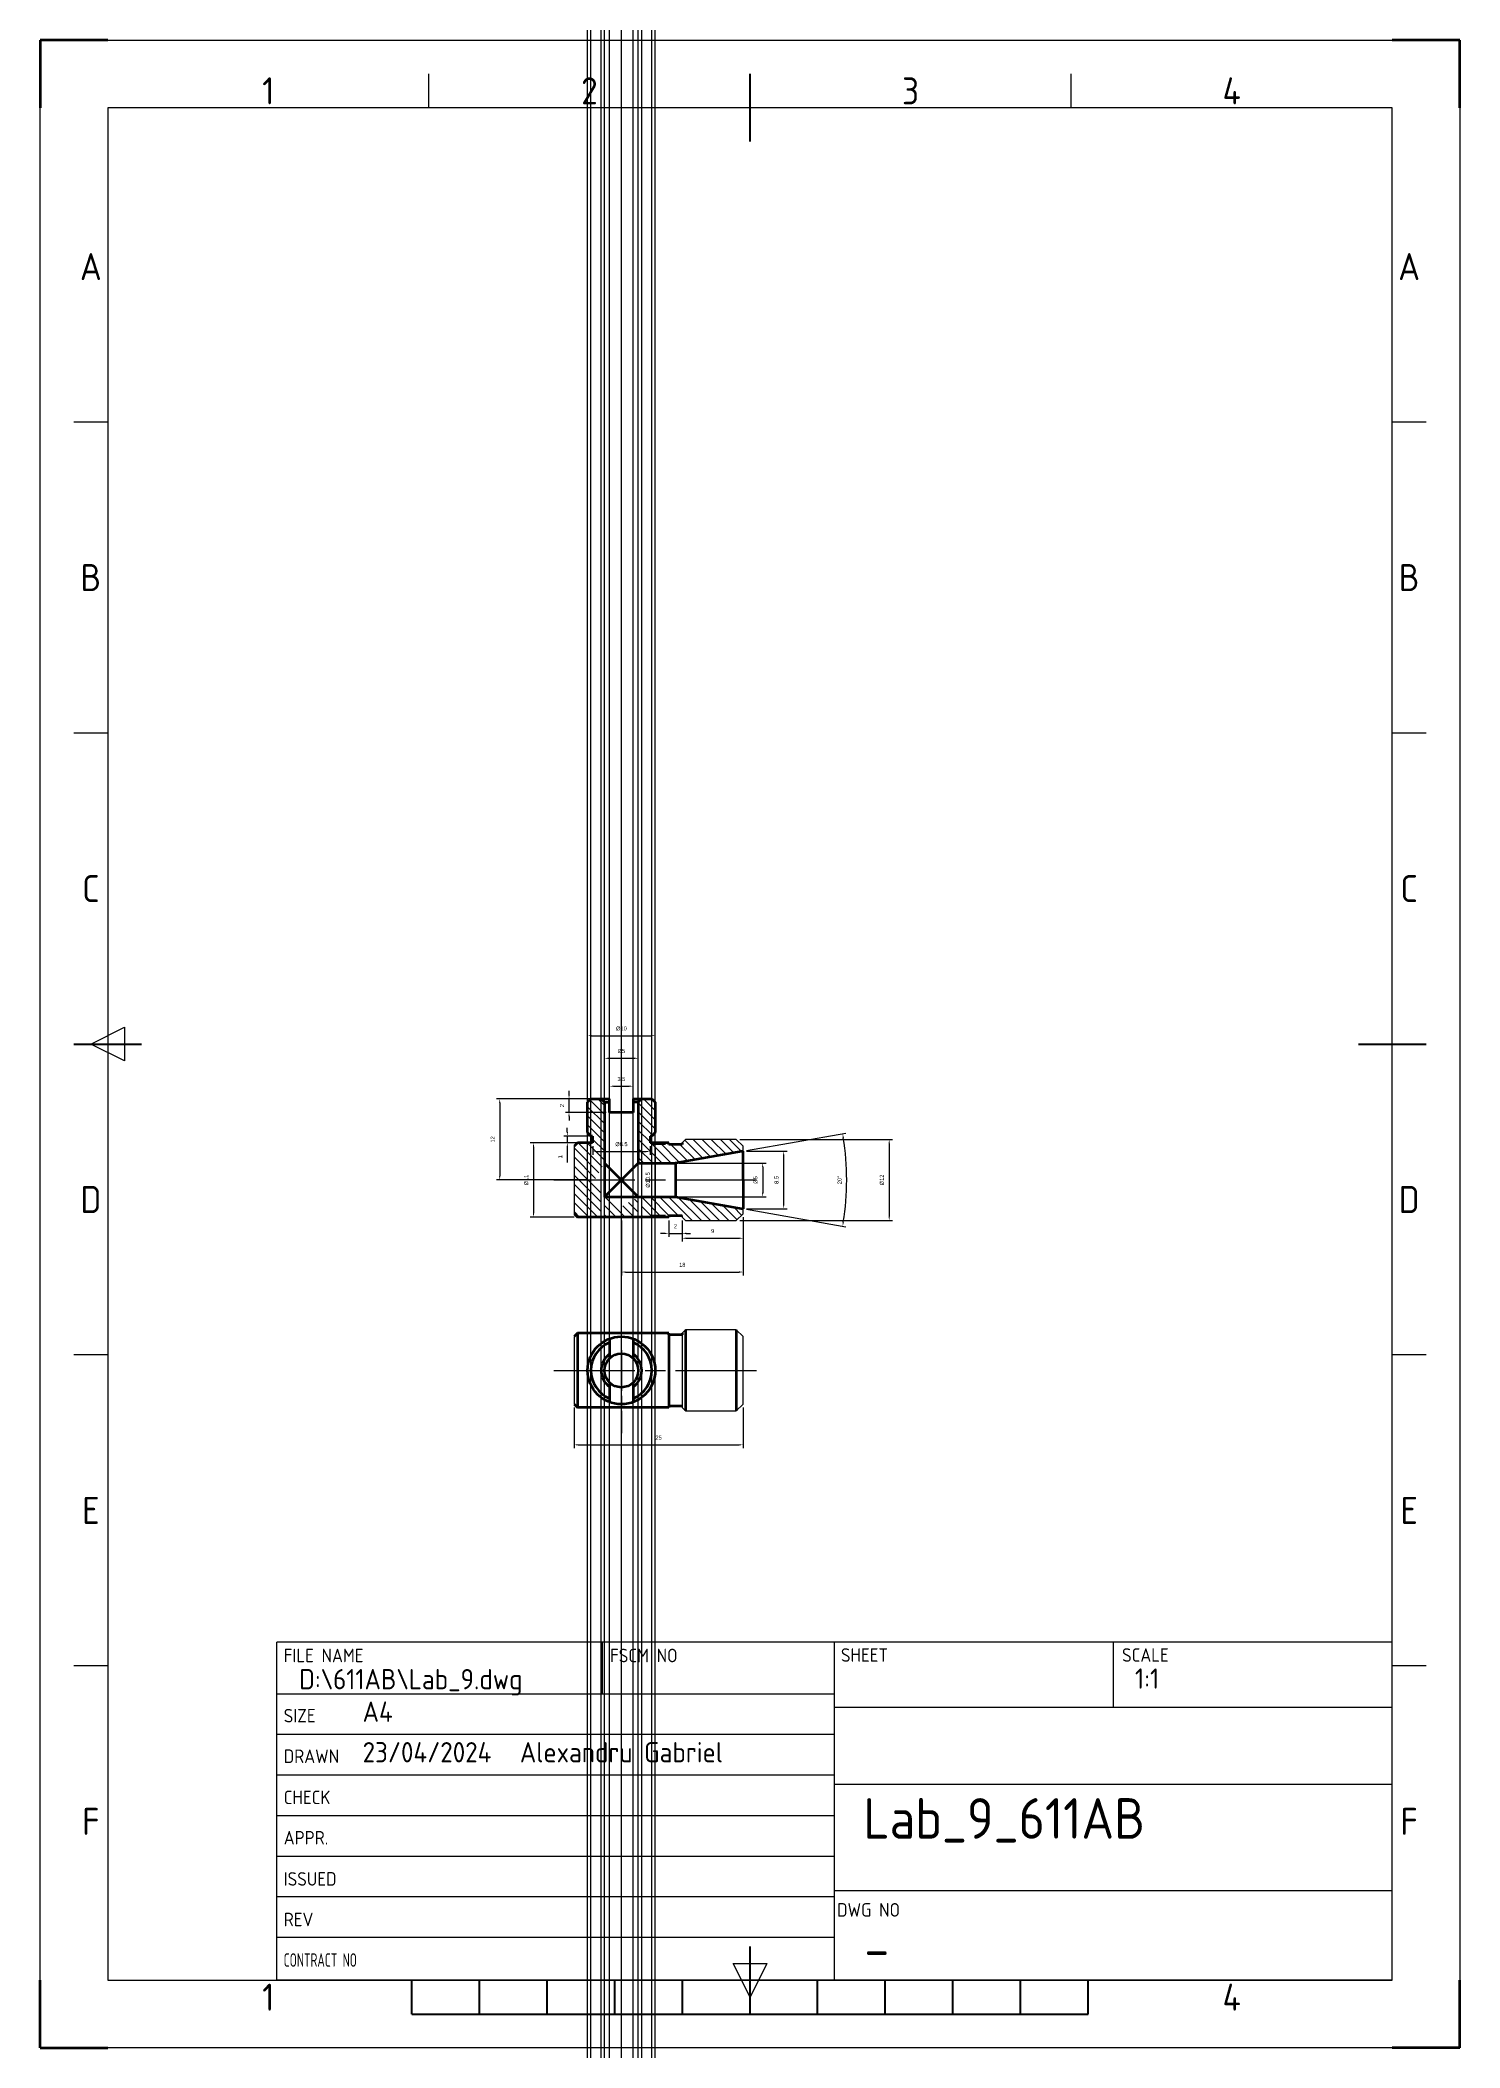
# Model space of a CAD drawing. Header units: millimetres. Extents: x 0 to 2515, y 0 to 1253.
# Drawn here: x 2304.7 to 2514.7, y 955.8 to 1252.8 of the extents above; entities outside this region: 1.
import ezdxf
from ezdxf.enums import TextEntityAlignment as Align

# ---------------------------------------------------------------- set-up
doc = ezdxf.new("R2010")
doc.units = ezdxf.units.MM
for name, pattern in [('AM_ISO08W050', [18, 12, -1.5, 3, -1.5]), ('AM_ISO08W050x2', [9, 6, -0.75, 1.5, -0.75]), ('Amconstr', [9999, 9999, 0])]:
    doc.linetypes.add(name, pattern=pattern)
for name, color, linetype, lineweight in [('AM_0', 7, 'Continuous', 50), ('AM_5', 3, 'Continuous', 25), ('AM_7', 4, 'AM_ISO08W050', 25), ('AM_8', 1, 'Continuous', 25), ('AM_BOR', 7, 'Continuous', 50), ('AM_CL', 1, 'Amconstr', 25)]:
    doc.layers.add(name, color=color, linetype=linetype, lineweight=lineweight)
doc.styles.add('ACISOTS', font='isocp.shx')
doc.styles.get("Standard").update_dxf_attribs({"font": 'arial.ttf'})
doc.dimstyles.new('AM_ISO$0', dxfattribs={"dimtxt": 1.2, "dimasz": 1.2, "dimexe": 1, "dimexo": 1, "dimgap": 1.5, "dimtad": 1, "dimdsep": 46, "dimtxsty": 'Standard', "dimcen": 0, "dimclrd": 256, "dimclre": 256, "dimclrt": 4, "dimadec": 0, "dimazin": 2, "dimtp": 0.1, "dimtm": 0.1, "dimtfac": 0.71, "dimtmove": 0, "dimatfit": 3, "dimfxl": 1, "dimtfillclr": 4, "dimlwd": -1, "dimlwe": -1, "dimarcsym": 1})
doc.dimstyles.new('AM_ISO$2', dxfattribs={"dimtxt": 1.2, "dimasz": 1.2, "dimexe": 1, "dimexo": 1, "dimgap": 1.5, "dimtad": 1, "dimdsep": 46, "dimtxsty": 'Standard', "dimcen": 0, "dimclrd": 256, "dimclre": 256, "dimclrt": 4, "dimadec": 0, "dimazin": 2, "dimtp": 0.1, "dimtm": 0.1, "dimtfac": 0.71, "dimtmove": 0, "dimatfit": 3, "dimfxl": 1, "dimtfillclr": 4, "dimlwd": -1, "dimlwe": -1, "dimarcsym": 1})

# ---------------------------------------------------------------- blocks, each defined once
blk = doc.blocks.new('*D4')
at = {"layer": 'AM_5', "linetype": 'ByBlock', "transparency": 16777216}
for p, q in [((2409.2, 1088.55), (2423.93, 1091.13)), ((2409.2, 1079.87), (2423.93, 1077.3))]:
    blk.add_line(p, q, dxfattribs=at)
blk.add_arc((2384.42, 1084.21), 39.61, 350.9417, 9.0583, dxfattribs=at)
at = {"layer": 'AM_5', "transparency": 16777216}
for points in [[(2423.44, 1090.43), (2423.64, 1090.46), (2423.44, 1091.04)], [(2423.64, 1077.96), (2423.44, 1077.99), (2423.44, 1077.38)]]:
    blk.add_solid(points, dxfattribs=at)
at = {"layer": 'Defpoints', "color": 0, "transparency": 16777216}
for p in [(2408.71, 1088.46), (2398.71, 1086.71), (2398.71, 1081.71), (2423.97, 1081.92), (2408.71, 1079.96)]:
    blk.add_point(p, dxfattribs=at)
at = {"layer": 'AM_5', "color": 4, "transparency": 16777216, "insert": (2422.98, 1084.21), "char_height": 0.6, "attachment_point": 5, "rotation": 90}
blk.add_mtext('20°', dxfattribs=at)
blk = doc.blocks.new('*D5')
at = {"layer": 'AM_5', "linetype": 'ByBlock', "transparency": 16777216}
for p, q in [((2409.21, 1088.46), (2415.21, 1088.46)), ((2414.71, 1087.86), (2414.71, 1080.56)), ((2409.21, 1079.96), (2415.21, 1079.96))]:
    blk.add_line(p, q, dxfattribs=at)
at = {"layer": 'AM_5', "transparency": 16777216}
for points in [[(2414.61, 1087.86), (2414.81, 1087.86), (2414.71, 1088.46)], [(2414.61, 1080.56), (2414.81, 1080.56), (2414.71, 1079.96)]]:
    blk.add_solid(points, dxfattribs=at)
at = {"layer": 'Defpoints', "color": 0, "transparency": 16777216}
for p in [(2408.71, 1088.46), (2408.71, 1079.96), (2414.71, 1079.96)]:
    blk.add_point(p, dxfattribs=at)
at = {"layer": 'AM_5', "color": 4, "transparency": 16777216, "insert": (2413.65, 1084.21), "char_height": 0.6, "attachment_point": 5, "rotation": 90}
blk.add_mtext('8.5', dxfattribs=at)
blk = doc.blocks.new('*D6')
at = {"layer": 'AM_5', "linetype": 'ByBlock', "transparency": 16777216}
for p, q in [((2397.21, 1089.46), (2395.21, 1089.46)), ((2395.71, 1088.86), (2395.71, 1079.56)), ((2397.21, 1078.96), (2395.21, 1078.96))]:
    blk.add_line(p, q, dxfattribs=at)
at = {"layer": 'AM_5', "transparency": 16777216}
for points in [[(2395.61, 1088.86), (2395.81, 1088.86), (2395.71, 1089.46)], [(2395.61, 1079.56), (2395.81, 1079.56), (2395.71, 1078.96)]]:
    blk.add_solid(points, dxfattribs=at)
at = {"layer": 'Defpoints', "color": 0, "transparency": 16777216}
for p in [(2397.71, 1089.46), (2395.71, 1078.96), (2397.71, 1078.96)]:
    blk.add_point(p, dxfattribs=at)
at = {"layer": 'AM_5', "color": 4, "transparency": 16777216, "insert": (2394.63, 1084.21), "char_height": 0.6, "attachment_point": 5, "rotation": 90}
blk.add_mtext('%%C10.5', dxfattribs=at)
blk = doc.blocks.new('*D7')
at = {"layer": 'AM_5', "linetype": 'ByBlock', "transparency": 16777216}
for p, q in [((2386.46, 1089.21), (2386.46, 1087.92)), ((2387.06, 1088.42), (2394.36, 1088.42)), ((2394.96, 1089.21), (2394.96, 1087.92))]:
    blk.add_line(p, q, dxfattribs=at)
at = {"layer": 'AM_5', "transparency": 16777216}
for points in [[(2387.06, 1088.52), (2387.06, 1088.32), (2386.46, 1088.42)], [(2394.36, 1088.52), (2394.36, 1088.32), (2394.96, 1088.42)]]:
    blk.add_solid(points, dxfattribs=at)
at = {"layer": 'Defpoints', "color": 0, "transparency": 16777216}
for p in [(2386.46, 1089.71), (2394.96, 1089.71), (2394.96, 1088.42)]:
    blk.add_point(p, dxfattribs=at)
at = {"layer": 'AM_5', "color": 4, "transparency": 16777216, "insert": (2390.71, 1089.5), "char_height": 0.6, "attachment_point": 5}
blk.add_mtext('%%C8.5', dxfattribs=at)
blk = doc.blocks.new('*D8')
at = {"layer": 'AM_5', "linetype": 'ByBlock', "transparency": 16777216}
for p, q in [((2388.96, 1096.71), (2388.96, 1098.58)), ((2389.56, 1098.08), (2391.86, 1098.08)), ((2392.46, 1096.71), (2392.46, 1098.58))]:
    blk.add_line(p, q, dxfattribs=at)
at = {"layer": 'AM_5', "transparency": 16777216}
for points in [[(2389.56, 1098.18), (2389.56, 1097.98), (2388.96, 1098.08)], [(2391.86, 1098.18), (2391.86, 1097.98), (2392.46, 1098.08)]]:
    blk.add_solid(points, dxfattribs=at)
at = {"layer": 'Defpoints', "color": 0, "transparency": 16777216}
for p in [(2388.96, 1096.21), (2392.46, 1098.08), (2392.46, 1096.21)]:
    blk.add_point(p, dxfattribs=at)
at = {"layer": 'AM_5', "color": 4, "transparency": 16777216, "insert": (2390.71, 1099.14), "char_height": 0.6, "attachment_point": 5}
blk.add_mtext('3.5', dxfattribs=at)
blk = doc.blocks.new('*D9')
at = {"layer": 'AM_5', "linetype": 'ByBlock', "transparency": 16777216}
for p, q in [((2388.21, 1096.21), (2388.21, 1102.71)), ((2388.81, 1102.21), (2392.61, 1102.21)), ((2393.21, 1096.21), (2393.21, 1102.71))]:
    blk.add_line(p, q, dxfattribs=at)
at = {"layer": 'AM_5', "transparency": 16777216}
for points in [[(2388.81, 1102.31), (2388.81, 1102.11), (2388.21, 1102.21)], [(2392.61, 1102.31), (2392.61, 1102.11), (2393.21, 1102.21)]]:
    blk.add_solid(points, dxfattribs=at)
at = {"layer": 'Defpoints', "color": 0, "transparency": 16777216}
for p in [(2393.21, 1102.21), (2388.21, 1095.71), (2393.21, 1095.71)]:
    blk.add_point(p, dxfattribs=at)
at = {"layer": 'AM_5', "color": 4, "transparency": 16777216, "insert": (2390.71, 1103.28), "char_height": 0.6, "attachment_point": 5}
blk.add_mtext('%%C5', dxfattribs=at)
blk = doc.blocks.new('*D10')
at = {"layer": 'AM_5', "linetype": 'ByBlock', "transparency": 16777216}
for p, q in [((2385.71, 1096.21), (2385.71, 1106.05)), ((2386.31, 1105.55), (2395.11, 1105.55)), ((2395.71, 1096.21), (2395.71, 1106.05))]:
    blk.add_line(p, q, dxfattribs=at)
at = {"layer": 'AM_5', "transparency": 16777216}
for points in [[(2386.31, 1105.65), (2386.31, 1105.45), (2385.71, 1105.55)], [(2395.11, 1105.65), (2395.11, 1105.45), (2395.71, 1105.55)]]:
    blk.add_solid(points, dxfattribs=at)
at = {"layer": 'Defpoints', "color": 0, "transparency": 16777216}
for p in [(2395.71, 1105.55), (2385.71, 1095.71), (2395.71, 1095.71)]:
    blk.add_point(p, dxfattribs=at)
at = {"layer": 'AM_5', "color": 4, "transparency": 16777216, "insert": (2390.71, 1106.62), "char_height": 0.6, "attachment_point": 5}
blk.add_mtext('%%C10', dxfattribs=at)
blk = doc.blocks.new('*D11')
at = {"layer": 'AM_5', "linetype": 'ByBlock', "transparency": 16777216}
for p, q in [((2399.21, 1086.71), (2412.11, 1086.71)), ((2411.61, 1086.11), (2411.61, 1082.31)), ((2399.21, 1081.71), (2412.11, 1081.71))]:
    blk.add_line(p, q, dxfattribs=at)
at = {"layer": 'AM_5', "transparency": 16777216}
for points in [[(2411.51, 1086.11), (2411.71, 1086.11), (2411.61, 1086.71)], [(2411.51, 1082.31), (2411.71, 1082.31), (2411.61, 1081.71)]]:
    blk.add_solid(points, dxfattribs=at)
at = {"layer": 'Defpoints', "color": 0, "transparency": 16777216}
for p in [(2398.71, 1086.71), (2398.71, 1081.71), (2411.61, 1081.71)]:
    blk.add_point(p, dxfattribs=at)
at = {"layer": 'AM_5', "color": 4, "transparency": 16777216, "insert": (2410.54, 1084.21), "char_height": 0.6, "attachment_point": 5, "rotation": 90}
blk.add_mtext('%%C5', dxfattribs=at)
blk = doc.blocks.new('*D12')
at = {"layer": 'AM_5', "linetype": 'ByBlock', "transparency": 16777216}
for p, q in [((2408.21, 1090.21), (2430.82, 1090.21)), ((2430.32, 1089.61), (2430.32, 1078.81)), ((2408.21, 1078.21), (2430.82, 1078.21))]:
    blk.add_line(p, q, dxfattribs=at)
at = {"layer": 'AM_5', "transparency": 16777216}
for points in [[(2430.22, 1089.61), (2430.42, 1089.61), (2430.32, 1090.21)], [(2430.22, 1078.81), (2430.42, 1078.81), (2430.32, 1078.21)]]:
    blk.add_solid(points, dxfattribs=at)
at = {"layer": 'Defpoints', "color": 0, "transparency": 16777216}
for p in [(2407.71, 1090.21), (2407.71, 1078.21), (2430.32, 1078.21)]:
    blk.add_point(p, dxfattribs=at)
at = {"layer": 'AM_5', "color": 4, "transparency": 16777216, "insert": (2429.24, 1084.21), "char_height": 0.6, "attachment_point": 5, "rotation": 90}
blk.add_mtext('%%C12', dxfattribs=at)
blk = doc.blocks.new('*D13')
at = {"layer": 'AM_5', "linetype": 'ByBlock', "transparency": 16777216}
for p, q in [((2383.71, 1089.71), (2377.21, 1089.71)), ((2377.71, 1089.11), (2377.71, 1079.31)), ((2383.71, 1078.71), (2377.21, 1078.71))]:
    blk.add_line(p, q, dxfattribs=at)
at = {"layer": 'AM_5', "transparency": 16777216}
for points in [[(2377.61, 1089.11), (2377.81, 1089.11), (2377.71, 1089.71)], [(2377.61, 1079.31), (2377.81, 1079.31), (2377.71, 1078.71)]]:
    blk.add_solid(points, dxfattribs=at)
at = {"layer": 'Defpoints', "color": 0, "transparency": 16777216}
for p in [(2384.21, 1089.71), (2377.71, 1078.71), (2384.21, 1078.71)]:
    blk.add_point(p, dxfattribs=at)
at = {"layer": 'AM_5', "color": 4, "transparency": 16777216, "insert": (2376.63, 1084.21), "char_height": 0.6, "attachment_point": 5, "rotation": 90}
blk.add_mtext('%%C11', dxfattribs=at)
blk = doc.blocks.new('*D14')
at = {"layer": 'AM_5', "linetype": 'ByBlock', "transparency": 16777216}
for p, q in [((2385.71, 1096.21), (2372.21, 1096.21)), ((2372.71, 1095.61), (2372.71, 1084.81)), ((2385.71, 1084.21), (2372.21, 1084.21))]:
    blk.add_line(p, q, dxfattribs=at)
at = {"layer": 'AM_5', "transparency": 16777216}
for points in [[(2372.61, 1095.61), (2372.81, 1095.61), (2372.71, 1096.21)], [(2372.61, 1084.81), (2372.81, 1084.81), (2372.71, 1084.21)]]:
    blk.add_solid(points, dxfattribs=at)
at = {"layer": 'Defpoints', "color": 0, "transparency": 16777216}
for p in [(2386.21, 1096.21), (2372.71, 1084.21), (2386.21, 1084.21)]:
    blk.add_point(p, dxfattribs=at)
at = {"layer": 'AM_5', "color": 4, "transparency": 16777216, "insert": (2371.66, 1090.21), "char_height": 0.6, "attachment_point": 5, "rotation": 90}
blk.add_mtext('12', dxfattribs=at)
blk = doc.blocks.new('*D15')
at = {"layer": 'AM_5', "linetype": 'ByBlock', "transparency": 16777216}
for p, q in [((2388.46, 1096.21), (2382.46, 1096.21)), ((2382.96, 1096.81), (2382.96, 1097.41)), ((2382.96, 1094.21), (2382.96, 1096.21)), ((2388.46, 1094.21), (2382.46, 1094.21)), ((2382.96, 1093.61), (2382.96, 1093.01))]:
    blk.add_line(p, q, dxfattribs=at)
at = {"layer": 'AM_5', "transparency": 16777216}
for points in [[(2382.86, 1096.81), (2383.06, 1096.81), (2382.96, 1096.21)], [(2382.86, 1093.61), (2383.06, 1093.61), (2382.96, 1094.21)]]:
    blk.add_solid(points, dxfattribs=at)
at = {"layer": 'Defpoints', "color": 0, "transparency": 16777216}
for p in [(2382.96, 1096.21), (2388.96, 1096.21), (2388.96, 1094.21)]:
    blk.add_point(p, dxfattribs=at)
at = {"layer": 'AM_5', "color": 4, "transparency": 16777216, "insert": (2381.91, 1095.21), "char_height": 0.6, "attachment_point": 5, "rotation": 90}
blk.add_mtext('2', dxfattribs=at)
blk = doc.blocks.new('*D16')
at = {"layer": 'AM_5', "linetype": 'ByBlock', "transparency": 16777216}
for p, q in [((2385.83, 1090.71), (2382.21, 1090.71)), ((2382.71, 1091.31), (2382.71, 1091.91)), ((2382.71, 1090.71), (2382.71, 1089.71)), ((2385.83, 1089.71), (2382.21, 1089.71)), ((2382.71, 1089.11), (2382.71, 1086.79))]:
    blk.add_line(p, q, dxfattribs=at)
at = {"layer": 'AM_5', "transparency": 16777216}
for points in [[(2382.61, 1091.31), (2382.81, 1091.31), (2382.71, 1090.71)], [(2382.61, 1089.11), (2382.81, 1089.11), (2382.71, 1089.71)]]:
    blk.add_solid(points, dxfattribs=at)
at = {"layer": 'Defpoints', "color": 0, "transparency": 16777216}
for p in [(2386.33, 1090.71), (2382.71, 1089.71), (2386.33, 1089.71)]:
    blk.add_point(p, dxfattribs=at)
at = {"layer": 'AM_5', "color": 4, "transparency": 16777216, "insert": (2381.66, 1087.65), "char_height": 0.6, "attachment_point": 5, "rotation": 90}
blk.add_mtext('1', dxfattribs=at)
blk = doc.blocks.new('*D17')
at = {"layer": 'AM_5', "linetype": 'ByBlock', "transparency": 16777216}
for p, q in [((2397.71, 1078.21), (2397.71, 1075.81)), ((2399.71, 1078.21), (2399.71, 1075.81)), ((2397.11, 1076.31), (2396.51, 1076.31)), ((2397.71, 1076.31), (2399.71, 1076.31)), ((2400.31, 1076.31), (2400.91, 1076.31))]:
    blk.add_line(p, q, dxfattribs=at)
at = {"layer": 'AM_5', "transparency": 16777216}
for points in [[(2397.11, 1076.41), (2397.11, 1076.21), (2397.71, 1076.31)], [(2400.31, 1076.41), (2400.31, 1076.21), (2399.71, 1076.31)]]:
    blk.add_solid(points, dxfattribs=at)
at = {"layer": 'Defpoints', "color": 0, "transparency": 16777216}
for p in [(2397.71, 1078.71), (2399.71, 1078.71), (2399.71, 1076.31)]:
    blk.add_point(p, dxfattribs=at)
at = {"layer": 'AM_5', "color": 4, "transparency": 16777216, "insert": (2398.71, 1077.36), "char_height": 0.6, "attachment_point": 5}
blk.add_mtext('2', dxfattribs=at)
blk = doc.blocks.new('*D18')
at = {"layer": 'AM_5', "linetype": 'ByBlock', "transparency": 16777216}
for p, q in [((2399.71, 1078.21), (2399.71, 1075.09)), ((2408.71, 1078.21), (2408.71, 1075.09)), ((2400.31, 1075.59), (2408.11, 1075.59))]:
    blk.add_line(p, q, dxfattribs=at)
at = {"layer": 'AM_5', "transparency": 16777216}
for points in [[(2400.31, 1075.69), (2400.31, 1075.49), (2399.71, 1075.59)], [(2408.11, 1075.69), (2408.11, 1075.49), (2408.71, 1075.59)]]:
    blk.add_solid(points, dxfattribs=at)
at = {"layer": 'Defpoints', "color": 0, "transparency": 16777216}
for p in [(2399.71, 1078.71), (2408.71, 1078.71), (2408.71, 1075.59)]:
    blk.add_point(p, dxfattribs=at)
at = {"layer": 'AM_5', "color": 4, "transparency": 16777216, "insert": (2404.21, 1076.65), "char_height": 0.6, "attachment_point": 5}
blk.add_mtext('9', dxfattribs=at)
blk = doc.blocks.new('*D19')
at = {"layer": 'AM_5', "linetype": 'ByBlock', "transparency": 16777216}
for p, q in [((2390.71, 1078.21), (2390.71, 1070.09)), ((2408.71, 1078.71), (2408.71, 1070.09)), ((2391.31, 1070.59), (2408.11, 1070.59))]:
    blk.add_line(p, q, dxfattribs=at)
at = {"layer": 'AM_5', "transparency": 16777216}
for points in [[(2391.31, 1070.69), (2391.31, 1070.49), (2390.71, 1070.59)], [(2408.11, 1070.69), (2408.11, 1070.49), (2408.71, 1070.59)]]:
    blk.add_solid(points, dxfattribs=at)
at = {"layer": 'Defpoints', "color": 0, "transparency": 16777216}
for p in [(2390.71, 1078.71), (2408.71, 1079.21), (2408.71, 1070.59)]:
    blk.add_point(p, dxfattribs=at)
at = {"layer": 'AM_5', "color": 4, "transparency": 16777216, "insert": (2399.71, 1071.65), "char_height": 0.6, "attachment_point": 5}
blk.add_mtext('18', dxfattribs=at)
blk = doc.blocks.new('*D20')
at = {"layer": 'AM_5', "linetype": 'ByBlock', "transparency": 16777216}
for p, q in [((2383.71, 1050.53), (2383.71, 1044.53)), ((2408.71, 1050.53), (2408.71, 1044.53)), ((2384.31, 1045.03), (2408.11, 1045.03))]:
    blk.add_line(p, q, dxfattribs=at)
at = {"layer": 'AM_5', "transparency": 16777216}
for points in [[(2384.31, 1045.13), (2384.31, 1044.93), (2383.71, 1045.03)], [(2408.11, 1045.13), (2408.11, 1044.93), (2408.71, 1045.03)]]:
    blk.add_solid(points, dxfattribs=at)
at = {"layer": 'Defpoints', "color": 0, "transparency": 16777216}
for p in [(2383.71, 1051.03), (2408.71, 1051.03), (2408.71, 1045.03)]:
    blk.add_point(p, dxfattribs=at)
at = {"layer": 'AM_5', "color": 4, "transparency": 16777216, "insert": (2396.21, 1046.09), "char_height": 0.6, "attachment_point": 5}
blk.add_mtext('25', dxfattribs=at)
blk = doc.blocks.new('ISO_A4')
for p, q in [((200, 287), (10, 287)), ((10, 287), (10, 10)), ((200, 10), (200, 287)), ((10, 10), (200, 10))]:
    blk.add_line(p, q)
at = {"layer": 'AM_BOR'}
for p, q in [((10, 297), (0, 297)), ((0, 297), (0, 287)), ((210, 297), (200, 297)), ((210, 287), (210, 297)), ((0, 0), (0, 10)), ((210, 0), (210, 10)), ((0, 0), (10, 0)), ((210, 0), (200, 0))]:
    blk.add_line(p, q, dxfattribs=at)
at = {"layer": 'AM_BOR', "color": 1, "lineweight": 25}
for p, q in [((0, 297), (210, 297)), ((0, 0), (0, 297)), ((210, 297), (210, 0)), ((57.5, 287), (57.5, 292)), ((152.5, 287), (152.5, 292)), ((10, 240.5), (5, 240.5)), ((205, 240.5), (200, 240.5)), ((10, 194.5), (5, 194.5)), ((205, 194.5), (200, 194.5)), ((7.5, 148.5), (12.5, 151)), ((12.5, 146), (7.5, 148.5)), ((12.5, 151), (12.5, 146)), ((10, 102.5), (5, 102.5)), ((205, 102.5), (200, 102.5)), ((10, 56.5), (5, 56.5)), ((205, 56.5), (200, 56.5)), ((105, 7.5), (102.5, 12.5)), ((102.5, 12.5), (107.5, 12.5)), ((107.5, 12.5), (105, 7.5)), ((210, 0), (0, 0))]:
    blk.add_line(p, q, dxfattribs=at)
at = {"layer": 'AM_BOR', "color": 2, "lineweight": 35}
for p, q in [((105, 282), (105, 292)), ((5, 148.5), (15, 148.5)), ((195, 148.5), (205, 148.5)), ((105, 5), (105, 15)), ((55, 5), (55, 10)), ((65, 5), (65, 10)), ((75, 5), (75, 10)), ((85, 5), (85, 10)), ((95, 5), (95, 10)), ((115, 5), (115, 10)), ((125, 5), (125, 10)), ((135, 5), (135, 10)), ((145, 5), (145, 10)), ((155, 5), (155, 10)), ((55, 5), (155, 5))]:
    blk.add_line(p, q, dxfattribs=at)
at = {"layer": 'AM_BOR', "color": 1, "lineweight": 25, "style": 'ACISOTS'}
for s, p in [('1', (33.75, 289.5)), ('2', (81.25, 289.5)), ('3', (128.75, 289.5)), ('4', (176.25, 289.5)), ('A', (7.5, 263.5)), ('A', (202.5, 263.5)), ('B', (7.5, 217.5)), ('B', (202.5, 217.5)), ('C', (7.5, 171.5)), ('C', (202.5, 171.5)), ('D', (7.5, 125.5)), ('D', (202.5, 125.5)), ('E', (7.5, 79.5)), ('E', (202.5, 79.5)), ('F', (7.5, 33.5)), ('F', (202.5, 33.5)), ('1', (33.75, 7.5)), ('4', (176.25, 7.5))]:
    blk.add_text(s, height=4, dxfattribs=at).set_placement(p, align=Align.MIDDLE)
blk = doc.blocks.new('ISO_TITLEA')
for p, q in [((0, 50), (-165, 50)), ((-165, 0), (-165, 50)), ((0, 0), (0, 50)), ((0, 0), (-165, 0))]:
    blk.add_line(p, q)
at = {"layer": 'AM_BOR', "color": 1, "lineweight": 25}
for p, q in [((-116.86, 50), (-116.86, 42.38)), ((-82.5, 0), (-82.5, 50)), ((-41.25, 40.35), (-41.25, 50)), ((-165, 42.38), (-82.5, 42.38)), ((0, 40.35), (-82.5, 40.35)), ((-165, 36.38), (-82.5, 36.38)), ((-165, 30.38), (-82.5, 30.38)), ((-82.5, 29.01), (0, 29.01)), ((-165, 24.38), (-82.5, 24.38)), ((-165, 18.38), (-82.5, 18.38)), ((-165, 12.38), (-82.5, 12.38)), ((-82.5, 13.29), (0, 13.29)), ((-165, 6.38), (-82.5, 6.38))]:
    blk.add_line(p, q, dxfattribs=at)
at = {"layer": 'AM_BOR', "color": 1, "lineweight": 25, "style": 'ACISOTS'}
for s, p in [('FILE NAME', (-163.97, 47.04)), ('FSCM NO', (-115.7, 47.04)), ('SHEET', (-81.55, 47.11)), ('SCALE', (-39.97, 47.11)), ('SIZE', (-163.97, 38.14)), ('DRAWN', (-163.97, 32.14)), ('CHECK', (-163.97, 26.05)), ('APPR.', (-163.97, 20.08)), ('ISSUED', (-163.97, 13.99)), ('REV', (-163.97, 7.99)), ('DWG NO', (-82.12, 9.41))]:
    blk.add_text(s, height=2, dxfattribs=at).set_placement(p)
at = {"layer": 'AM_BOR', "color": 1, "lineweight": 25, "style": 'ACISOTS', "width": 0.683519}
blk.add_text('CONTRACT NO', height=2, dxfattribs=at).set_placement((-163.97, 1.99))
at = {"layer": 'AM_BOR', "color": 2, "lineweight": 35, "style": 'ACISOTS'}
for tag, p, height in [('GEN-TITLE-DWG{13.6}', (-161.69, 43.04), 3), ('GEN-TITLE-FSCM{8.6}', (-113.32, 43.04), 3), ('GEN-TITLE-SHEET{11.8}', (-79.67, 43.11), 3), ('GEN-TITLE-SCA{12.7}', (-38.05, 43.13), 3), ('GEN-TITLE-SIZ{22.6}', (-152.3, 38.23), 3), ('GEN-TITLE-DACT{21}', (-78.21, 33.14), 3.5), ('GEN-TITLE-DAT{7.1}', (-152.3, 32.23), 3), ('GEN-TITLE-NAME{14.9}', (-129.04, 32.23), 3), ('GEN-TITLE-CHKD{7.1}', (-152.3, 26.14), 3), ('GEN-TITLE-CHKM{14.9}', (-129.04, 26.14), 3), ('GEN-TITLE-DES1{12.3}', (-78.24, 20.94), 6), ('GEN-TITLE-APPD{7.1}', (-152.3, 20.17), 3), ('GEN-TITLE-APPM{14.9}', (-129.04, 20.17), 3), ('GEN-TITLE-DES2{24.5}', (-78.21, 15.44), 3), ('GEN-TITLE-ISSD{7.1}', (-152.3, 14.08), 3), ('GEN-TITLE-ISSM{14.9}', (-129.04, 14.08), 3), ('GEN-TITLE-REV{22.6}', (-152.3, 8.08), 3), ('GEN-TITLE-CTRN{19.4}', (-152.3, 2.08), 3.5)]:
    blk.add_attdef(tag, p, '', height=height, dxfattribs=at)
at = {"layer": 'AM_BOR', "style": 'ACISOTS'}
blk.add_attdef('GEN-TITLE-NR{12.3}', (-78.08, 1.63), '', height=6, dxfattribs=at)

msp = doc.modelspace()

# ---------------------------------------------------------------- hatches: boundary and pattern name
at = {"layer": 'AM_8'}
h = msp.add_hatch(dxfattribs=at)
h.set_pattern_fill('ANSI31', color=256, scale=0.3, angle=90)
h.paths.add_polyline_path([(2408.708, 1088.461), (2408.708, 1089.211), (2407.708, 1090.211), (2400.208, 1090.211), (2399.708, 1089.711), (2399.708, 1089.461), (2397.708, 1089.461), (2397.705, 1089.711), (2395.708, 1089.711), (2395.708, 1086.711), (2398.708, 1086.711)])
h.paths.add_polyline_path([(2398.708, 1081.711), (2395.708, 1081.711), (2395.708, 1078.711), (2397.708, 1078.711), (2397.708, 1078.961), (2399.708, 1078.961), (2399.708, 1078.711), (2400.208, 1078.211), (2407.708, 1078.211), (2408.708, 1079.211), (2408.708, 1079.961)])
h.paths.add_polyline_path([(2395.208, 1081.711), (2393.708, 1081.711), (2393.708, 1078.711), (2395.208, 1078.711)])
h.paths.add_polyline_path([(2395.708, 1081.711), (2395.208, 1081.711), (2395.208, 1078.711), (2395.708, 1078.711)])
h.paths.add_polyline_path([(2395.708, 1089.711), (2395.208, 1089.711), (2395.208, 1086.711), (2395.708, 1086.711)])
h.paths.add_polyline_path([(2395.208, 1089.711), (2394.958, 1089.711), (2394.958, 1090.711), (2395.208, 1090.711), (2395.208, 1096.211), (2393.708, 1096.211), (2393.708, 1086.711), (2395.208, 1086.711)])
h.paths.add_polyline_path([(2395.708, 1095.711), (2395.208, 1096.211), (2395.208, 1090.711), (2395.708, 1091.211)])
h.paths.add_polyline_path([(2393.708, 1096.211), (2393.208, 1095.711), (2393.208, 1086.711), (2393.708, 1086.711)])
h.paths.add_polyline_path([(2387.708, 1096.211), (2386.208, 1096.211), (2386.208, 1090.711), (2386.458, 1090.711), (2386.458, 1089.711), (2386.208, 1089.711), (2386.208, 1084.211), (2386.765, 1084.211), (2387.708, 1085.845)])
h.paths.add_polyline_path([(2388.208, 1095.711), (2387.708, 1096.211), (2387.708, 1085.845), (2388.208, 1086.711)])
h.paths.add_polyline_path([(2386.208, 1096.211), (2385.708, 1095.711), (2385.708, 1091.211), (2386.208, 1090.711)])
h.paths.add_polyline_path([(2386.208, 1089.711), (2385.708, 1089.711), (2385.708, 1084.211), (2386.208, 1084.211)])
h.paths.add_polyline_path([(2385.708, 1089.711), (2384.208, 1089.711), (2383.708, 1089.211), (2383.708, 1084.211), (2385.708, 1084.211)])
h.paths.add_polyline_path([(2385.708, 1084.211), (2383.708, 1084.211), (2383.708, 1079.211), (2384.208, 1078.711), (2385.708, 1078.711)])
h.paths.add_polyline_path([(2387.708, 1082.577), (2386.765, 1084.211), (2386.208, 1084.211), (2386.208, 1078.711), (2387.708, 1078.711)])
h.paths.add_polyline_path([(2386.208, 1084.211), (2385.708, 1084.211), (2385.708, 1078.711), (2386.208, 1078.711)])
h.paths.add_polyline_path([(2390.708, 1080.268), (2388.958, 1081.278), (2388.958, 1078.711), (2390.708, 1078.711)])
h.paths.add_polyline_path([(2388.958, 1081.278), (2388.208, 1081.711), (2388.208, 1078.711), (2388.958, 1078.711)])
h.paths.add_polyline_path([(2392.458, 1081.278), (2390.708, 1080.268), (2390.708, 1078.711), (2392.458, 1078.711)])
h.paths.add_polyline_path([(2393.208, 1081.711), (2392.458, 1081.278), (2392.458, 1078.711), (2393.208, 1078.711)])

# ---------------------------------------------------------------- linework, layer by layer
for p, q in [((2400.208, 1090.211), (2399.708, 1089.711)), ((2407.708, 1090.211), (2400.208, 1090.211)), ((2407.708, 1090.211), (2408.708, 1089.211)), ((2383.708, 1089.211), (2383.708, 1079.211)), ((2399.708, 1089.711), (2399.708, 1089.461)), ((2408.708, 1079.211), (2408.708, 1089.211)), ((2399.708, 1078.961), (2399.708, 1078.711)), ((2399.708, 1078.711), (2400.208, 1078.211)), ((2400.208, 1078.211), (2407.708, 1078.211)), ((2408.708, 1079.211), (2407.708, 1078.211)), ((2383.708, 1061.034), (2383.708, 1051.034)), ((2400.208, 1062.034), (2399.708, 1061.534)), ((2399.708, 1061.534), (2399.708, 1050.534)), ((2407.708, 1062.034), (2400.208, 1062.034)), ((2407.708, 1062.034), (2408.708, 1061.034)), ((2408.708, 1051.034), (2408.708, 1061.034)), ((2399.708, 1050.534), (2400.208, 1050.034)), ((2400.208, 1050.034), (2407.708, 1050.034)), ((2408.708, 1051.034), (2407.708, 1050.034))]:
    msp.add_line(p, q)
at = {"layer": 'AM_0'}
for p, q in [((2386.208, 1096.211), (2385.708, 1095.711)), ((2386.208, 1096.211), (2388.958, 1096.211)), ((2388.208, 1095.711), (2387.708, 1096.211)), ((2388.958, 1094.211), (2388.958, 1096.211)), ((2392.458, 1096.211), (2392.458, 1094.211)), ((2392.458, 1096.211), (2395.208, 1096.211)), ((2393.208, 1095.711), (2393.708, 1096.211)), ((2395.208, 1096.211), (2395.708, 1095.711)), ((2385.708, 1091.211), (2385.708, 1095.711)), ((2388.208, 1095.711), (2388.208, 1081.711)), ((2388.208, 1095.711), (2388.958, 1095.711)), ((2392.458, 1094.211), (2388.958, 1094.211)), ((2393.208, 1095.711), (2392.458, 1095.711)), ((2393.208, 1095.711), (2393.208, 1086.711)), ((2395.708, 1095.711), (2395.708, 1091.211)), ((2386.208, 1090.711), (2385.708, 1091.211)), ((2386.458, 1090.711), (2386.208, 1090.711)), ((2386.458, 1090.711), (2386.458, 1089.711)), ((2394.958, 1090.711), (2394.958, 1089.711)), ((2395.208, 1090.711), (2394.958, 1090.711)), ((2395.708, 1091.211), (2395.208, 1090.711)), ((2384.208, 1089.711), (2383.708, 1089.211)), ((2386.458, 1089.711), (2384.208, 1089.711)), ((2397.705, 1089.711), (2394.958, 1089.711)), ((2397.708, 1089.461), (2397.705, 1089.711)), ((2399.708, 1089.461), (2397.708, 1089.461)), ((2408.708, 1088.461), (2398.708, 1086.711)), ((2399.708, 1089.711), (2399.708, 1089.461)), ((2408.708, 1084.211), (2408.708, 1088.461)), ((2388.208, 1086.711), (2393.208, 1081.711)), ((2393.208, 1086.711), (2388.208, 1081.711)), ((2393.208, 1086.711), (2398.708, 1086.711)), ((2398.708, 1086.711), (2398.708, 1081.711)), ((2398.708, 1086.711), (2398.708, 1081.711)), ((2408.708, 1084.211), (2408.708, 1079.961)), ((2393.208, 1081.711), (2398.708, 1081.711)), ((2398.708, 1081.711), (2408.708, 1079.961)), ((2383.708, 1079.211), (2384.208, 1078.711)), ((2397.708, 1078.711), (2384.208, 1078.711)), ((2397.708, 1078.961), (2399.708, 1078.961)), ((2397.708, 1078.961), (2397.708, 1078.711)), ((2384.208, 1061.534), (2383.708, 1061.034)), ((2397.705, 1061.534), (2384.208, 1061.534)), ((2384.208, 1061.534), (2384.208, 1050.534)), ((2388.958, 1060.718), (2388.958, 1057.819)), ((2392.458, 1060.718), (2392.458, 1057.819)), ((2397.708, 1061.284), (2397.705, 1061.534)), ((2399.708, 1061.284), (2397.708, 1061.284)), ((2397.708, 1061.284), (2397.708, 1050.784)), ((2399.708, 1061.534), (2399.708, 1061.284)), ((2400.208, 1062.034), (2400.208, 1050.034)), ((2407.708, 1062.034), (2407.708, 1050.034)), ((2388.958, 1054.249), (2388.958, 1051.35)), ((2392.458, 1054.249), (2392.458, 1051.35)), ((2383.708, 1051.034), (2384.208, 1050.534)), ((2397.708, 1050.534), (2384.208, 1050.534)), ((2397.708, 1050.784), (2399.708, 1050.784)), ((2397.708, 1050.784), (2397.708, 1050.534))]:
    msp.add_line(p, q, dxfattribs=at)
msp.add_lwpolyline([(2388.208, 1086.711), (2388.208, 1081.711), (2393.208, 1081.711)], dxfattribs=at)
for radius in [5, 2.5]:
    msp.add_circle((2390.708, 1056.034), radius, dxfattribs=at)
for radius, start, end in [(4.5, 112.88538, 247.11462), (3, 125.68533, 234.31467), (4.5, 292.88538, 67.11462), (3, 305.68533, 54.31467)]:
    msp.add_arc((2390.708, 1056.034), radius, start, end, dxfattribs=at)
at = {"layer": 'AM_7', "linetype": 'AM_ISO08W050x2'}
for p, q in [((2390.708, 1075.711), (2390.708, 1097.211)), ((2390.708, 1053.034), (2390.708, 1064.534)), ((2390.708, 1059.034), (2390.708, 1046.743))]:
    msp.add_line(p, q, dxfattribs=at)
at = {"layer": 'AM_7'}
for p, q in [((2380.708, 1084.211), (2411.708, 1084.211)), ((2380.708, 1056.034), (2411.708, 1056.034))]:
    msp.add_line(p, q, dxfattribs=at)
at = {"layer": 'AM_CL'}
for p in [(2385.708, 1056.034), (2386.208, 1096.211), (2387.708, 1096.211), (2388.208, 1056.034), (2388.958, 1094.211), (2390.708, 1056.034), (2392.458, 1094.211), (2393.208, 1056.034), (2393.708, 1096.211), (2395.208, 1096.211), (2395.708, 1056.034)]:
    msp.add_xline(p, (0, 1), dxfattribs=at)

# ---------------------------------------------------------------- block references
at = {"layer": 'AM_8', "lineweight": 0}
msp.add_blockref('ISO_A4', (2304.731, 955.824), dxfattribs=at)
msp.add_blockref('ISO_TITLEA', (2504.731, 965.824), dxfattribs=at).add_auto_attribs({'GEN-TITLE-DWG{13.6}': 'D:\\611AB\\Lab_9.dwg', 'GEN-TITLE-SCA{12.7}': '1:1', 'GEN-TITLE-DAT{7.1}': '23/04/2024', 'GEN-TITLE-NAME{14.9}': 'Alexandru Gabriel', 'GEN-TITLE-DES1{12.3}': 'Lab_9_611AB', 'GEN-TITLE-NR{12.3}': '-', 'GEN-TITLE-SIZ{22.6}': 'A4'})
at = {"layer": 'AM_8', "xscale": 0.001, "yscale": 0.001, "zscale": 0.001}
msp.add_blockref('ISO_A4', (0, 0), dxfattribs=at)

# ---------------------------------------------------------------- dimensions: what is measured, and where the dimension line sits
at = {"layer": 'AM_5'}
for base, p1, p2, override, picture, middle in [((2395.708, 1105.552), (2385.708, 1095.711), (2395.708, 1095.711), {"dimscale": 0.5, "dimpost": '%%C<>'}, '*D10', (2390.708, 1106.625)), ((2393.208, 1102.211), (2388.208, 1095.711), (2393.208, 1095.711), {"dimscale": 0.5, "dimpost": '%%C<>'}, '*D9', (2390.708, 1103.284)), ((2392.458, 1098.085), (2388.958, 1096.211), (2392.458, 1096.211), {"dimscale": 0.5, "dimpost": ''}, '*D8', (2390.708, 1099.141))]:
    dim = msp.add_linear_dim(base=base, p1=p1, p2=p2, dimstyle='AM_ISO$0', override=override, dxfattribs=at)
    dim.commit()
    dim.dimension.update_dxf_attribs({"geometry": picture, "text_midpoint": middle})
for base, p1, p2, angle, override, picture, middle in [((2372.708, 1084.211), (2386.208, 1096.211), (2386.208, 1084.211), 90, {"dimscale": 0.5, "dimpost": ''}, '*D14', (2371.657, 1090.211)), ((2382.958, 1096.211), (2388.958, 1094.211), (2388.958, 1096.211), 90, {"dimscale": 0.5, "dimpost": ''}, '*D15', (2381.907, 1095.211)), ((2382.708, 1089.711), (2386.333, 1090.711), (2386.333, 1089.711), 90, {"dimscale": 0.5, "dimpost": ''}, '*D16', (2381.657, 1087.65)), ((2430.316, 1078.211), (2407.708, 1090.211), (2407.708, 1078.211), 90, {"dimscale": 0.5, "dimpost": '%%C<>'}, '*D12', (2429.243, 1084.211)), ((2377.708, 1078.711), (2384.208, 1089.711), (2384.208, 1078.711), 90, {"dimscale": 0.5, "dimpost": '%%C<>'}, '*D13', (2376.635, 1084.211)), ((2394.958, 1088.424), (2386.458, 1089.711), (2394.958, 1089.711), 0, {"dimscale": 0.5, "dimpost": '%%C<>'}, '*D7', (2390.708, 1089.497)), ((2395.708, 1078.961), (2397.708, 1089.461), (2397.708, 1078.961), 90, {"dimscale": 0.5, "dimpost": '%%C<>'}, '*D6', (2394.635, 1084.211)), ((2414.708, 1079.961), (2408.708, 1088.461), (2408.708, 1079.961), 90, {"dimscale": 0.5, "dimpost": '', "dimtp": 0.1, "dimtm": 0.1, "dimtdec": 2, "dimtzin": 8}, '*D5', (2413.652, 1084.211)), ((2411.611, 1081.711), (2398.708, 1086.711), (2398.708, 1081.711), 90, {"dimscale": 0.5, "dimpost": '%%C<>'}, '*D11', (2410.538, 1084.211)), ((2408.708, 1070.591), (2390.708, 1078.711), (2408.708, 1079.211), 0, {"dimscale": 0.5, "dimpost": ''}, '*D19', (2399.708, 1071.648)), ((2399.708, 1076.306), (2397.708, 1078.711), (2399.708, 1078.711), 0, {"dimscale": 0.5, "dimpost": ''}, '*D17', (2398.708, 1077.357)), ((2408.708, 1075.591), (2399.708, 1078.711), (2408.708, 1078.711), 0, {"dimscale": 0.5, "dimpost": ''}, '*D18', (2404.208, 1076.648)), ((2408.708, 1045.034), (2383.708, 1051.034), (2408.708, 1051.034), 0, {"dimscale": 0.5, "dimpost": ''}, '*D20', (2396.208, 1046.09))]:
    dim = msp.add_linear_dim(base=base, p1=p1, p2=p2, angle=angle, dimstyle='AM_ISO$0', override=override, dxfattribs=at)
    dim.commit()
    dim.dimension.update_dxf_attribs({"geometry": picture, "text_midpoint": middle})
dim = msp.add_angular_dim_2l(base=(2423.966, 1081.925), line1=((2408.708, 1088.461), (2398.708, 1086.711)), line2=((2398.708, 1081.711), (2408.708, 1079.961)), dimstyle='AM_ISO$2', override={"dimscale": 0.5, "dimpost": ''}, dxfattribs=at)
dim.commit()
dim.dimension.update_dxf_attribs({"geometry": '*D4', "text_midpoint": (2422.976, 1084.211)})

doc.saveas('drawing.dxf')
